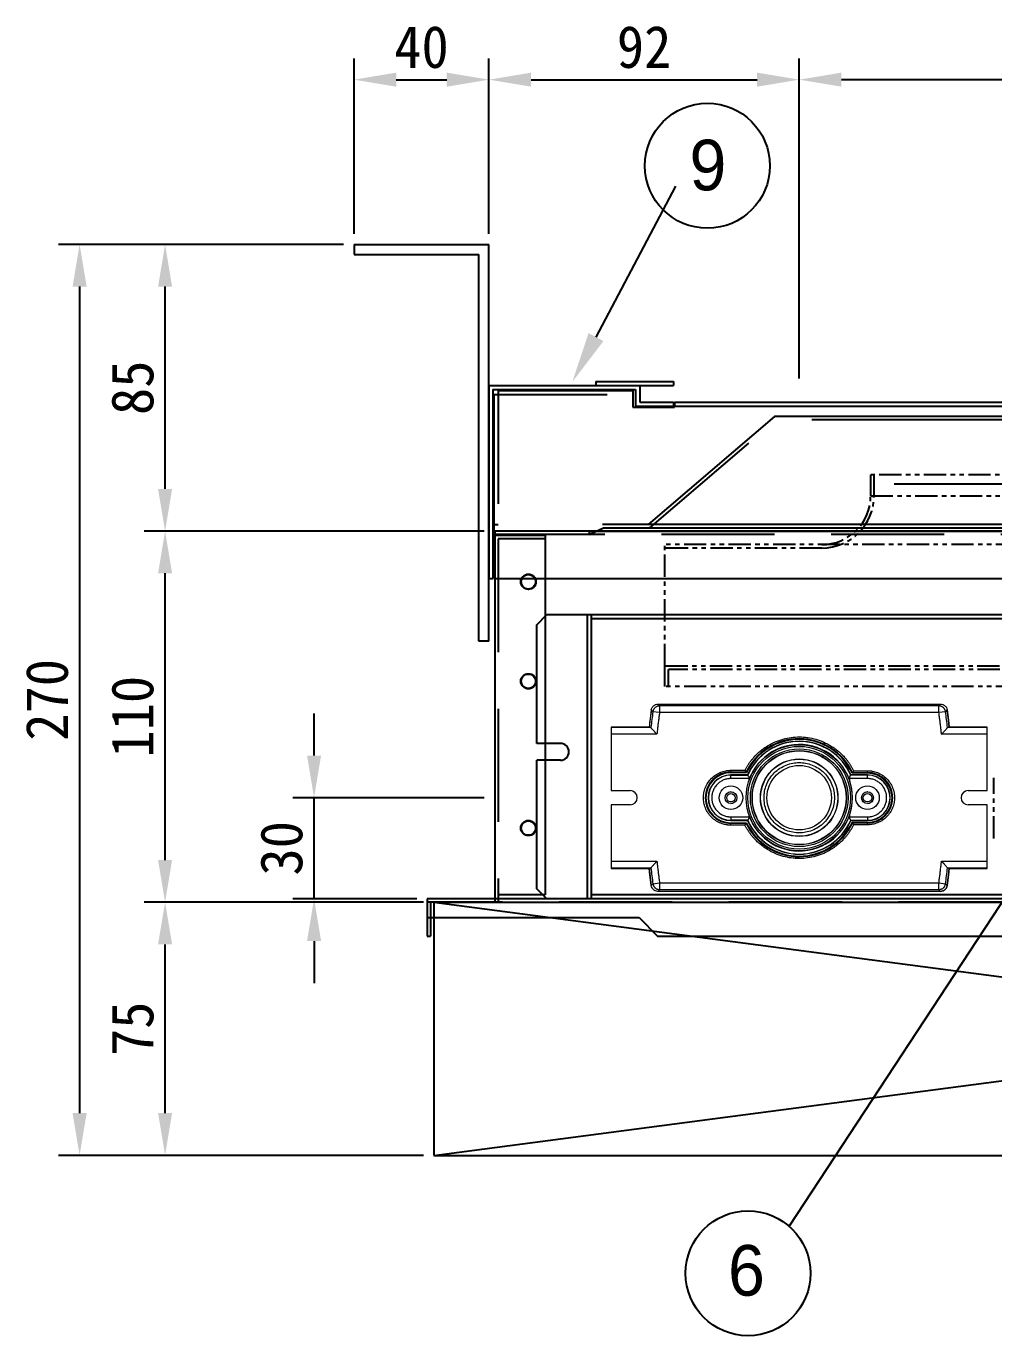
# Model space of a CAD drawing. Header units: millimetres. Extents: x -6 to 705, y -10 to 538.
# Drawn here: x 386.1 to 440.4, y 123.4 to 196.8 of the extents above; entities that cross this region are included whole.
import ezdxf
from ezdxf.enums import TextEntityAlignment as Align

# ---------------------------------------------------------------- set-up
doc = ezdxf.new("R2010")
doc.units = ezdxf.units.MM
doc.linetypes.add('HIDDEN', pattern=[9.525, 6.35, -3.175])
doc.linetypes.add('PHANTOM', pattern=[2.5, 1.25, -0.25, 0.25, -0.25, 0.25, -0.25])
for name, color, linetype in [('4', 4, 'Continuous'), ('6', 6, 'PHANTOM'), ('FILTER-A', 160, 'Continuous'), ('FT-01', 192, 'Continuous'), ('LG', 3, 'Continuous'), ('OVER', 7, 'Continuous'), ('단자함', 6, 'Continuous'), ('벨마우스', 5, 'Continuous')]:
    doc.layers.add(name, color=color, linetype=linetype)
doc.styles.add('SIMPLEX', font='Dotum.ttf', dxfattribs={"height": 60})
doc.styles.get("Standard").update_dxf_attribs({"font": 'GulimChe.ttf'})

msp = doc.modelspace()

# ---------------------------------------------------------------- linework, layer by layer
at = {"color": 3}
for p, q in [((404.467, 185.17), (404.467, 194.999)), ((412.036, 185.17), (412.036, 194.999)), ((412.036, 185.17), (412.036, 194.999)), ((429.446, 177.05), (429.446, 194.999)), ((429.446, 177.05), (429.446, 194.999)), ((406.832, 193.816), (409.671, 193.816)), ((414.402, 193.816), (427.081, 193.816)), ((494.335, 193.816), (431.811, 193.816)), ((403.876, 184.579), (387.888, 184.579)), ((403.876, 184.579), (392.682, 184.579)), ((389.07, 182.214), (389.07, 135.851)), ((393.865, 170.859), (393.865, 182.214)), ((411.767, 168.494), (392.682, 168.494)), ((411.767, 168.494), (392.682, 168.494)), ((393.865, 150.044), (393.865, 166.129)), ((402.225, 155.91), (402.225, 158.275)), ((411.767, 153.544), (401.042, 153.544)), ((402.225, 147.867), (402.225, 153.544)), ((407.982, 147.678), (392.682, 147.678)), ((408.36, 147.678), (392.682, 147.678)), ((407.982, 147.867), (401.042, 147.867)), ((402.225, 145.502), (402.225, 143.136)), ((393.865, 135.851), (393.865, 145.313)), ((408.36, 133.485), (387.888, 133.485)), ((408.36, 133.485), (392.682, 133.485))]:
    msp.add_line(p, q, dxfattribs=at)
at = {"color": 2, "linetype": 'Continuous', "lineweight": 15}
for p, q in [((421.522, 158.794), (437.37, 158.794)), ((421.522, 158.794), (421.61, 158.692)), ((421.61, 158.692), (421.61, 158.315)), ((437.282, 158.692), (421.61, 158.692)), ((437.282, 158.692), (437.37, 158.794)), ((437.282, 158.315), (437.282, 158.692)), ((421.61, 158.315), (421.235, 158.367)), ((437.282, 158.315), (421.61, 158.315)), ((437.657, 158.367), (437.282, 158.315)), ((418.896, 157.507), (418.896, 153.94)), ((421.095, 157.507), (418.896, 157.507)), ((421.123, 157.476), (418.896, 157.476)), ((421.095, 157.477), (421.095, 157.507)), ((421.122, 157.477), (421.095, 157.477)), ((421.122, 157.477), (421.123, 157.476)), ((437.77, 157.477), (437.769, 157.476)), ((439.996, 157.476), (437.769, 157.476)), ((437.797, 157.477), (437.77, 157.477)), ((437.797, 157.507), (437.797, 157.477)), ((439.996, 157.507), (437.797, 157.507)), ((439.996, 153.94), (439.996, 157.507)), ((421.462, 157.098), (418.896, 157.098)), ((439.996, 157.098), (437.43, 157.098)), ((425.614, 155.082), (426.405, 155.082)), ((425.614, 155.082), (425.614, 154.942)), ((425.614, 154.987), (426.463, 154.987)), ((432.499, 155.059), (433.278, 155.059)), ((433.278, 154.919), (433.278, 155.059)), ((426.492, 154.942), (425.614, 154.942)), ((425.614, 154.617), (425.614, 154.82)), ((426.545, 154.82), (425.614, 154.82)), ((425.614, 154.806), (426.554, 154.806)), ((426.617, 154.617), (425.614, 154.617)), ((426.545, 154.82), (426.554, 154.806)), ((426.617, 154.711), (426.617, 154.51)), ((432.275, 154.711), (432.275, 154.51)), ((433.278, 154.617), (432.275, 154.617)), ((432.338, 154.806), (432.347, 154.82)), ((433.278, 154.806), (432.338, 154.806)), ((433.278, 154.82), (432.347, 154.82)), ((433.278, 154.919), (432.411, 154.919)), ((432.44, 154.964), (433.278, 154.964)), ((433.278, 154.617), (433.278, 154.82)), ((418.896, 153.94), (419.965, 153.94)), ((425.614, 153.874), (425.556, 153.862)), ((425.625, 153.871), (425.614, 153.874)), ((433.278, 153.874), (433.22, 153.862)), ((433.289, 153.871), (433.278, 153.874)), ((438.927, 153.94), (439.996, 153.94)), ((418.896, 153.145), (418.896, 149.578)), ((419.965, 153.145), (418.896, 153.145)), ((425.614, 153.211), (425.721, 153.232)), ((433.278, 153.211), (433.385, 153.232)), ((439.996, 153.145), (438.927, 153.145)), ((439.996, 149.578), (439.996, 153.145)), ((425.614, 152.468), (425.614, 152.265)), ((425.614, 152.468), (426.617, 152.468)), ((426.554, 152.278), (425.614, 152.278)), ((425.614, 152.265), (426.545, 152.265)), ((425.614, 152.003), (425.614, 152.143)), ((425.614, 152.143), (426.492, 152.143)), ((426.463, 152.098), (425.614, 152.098)), ((426.554, 152.278), (426.545, 152.265)), ((426.617, 152.575), (426.617, 152.374)), ((432.275, 152.575), (432.275, 152.374)), ((432.275, 152.468), (433.278, 152.468)), ((432.338, 152.278), (433.278, 152.278)), ((432.347, 152.265), (432.338, 152.278)), ((432.347, 152.265), (433.278, 152.265)), ((432.411, 152.165), (433.278, 152.165)), ((433.278, 152.121), (432.44, 152.121)), ((433.278, 152.468), (433.278, 152.265)), ((433.278, 152.026), (433.278, 152.165)), ((426.405, 152.003), (425.614, 152.003)), ((433.278, 152.026), (432.499, 152.026)), ((418.896, 149.987), (421.462, 149.987)), ((437.43, 149.987), (439.996, 149.987)), ((418.896, 149.609), (421.123, 149.609)), ((418.896, 149.578), (421.095, 149.578)), ((421.095, 149.608), (421.122, 149.608)), ((421.095, 149.578), (421.095, 149.608)), ((421.123, 149.609), (421.122, 149.608)), ((437.769, 149.609), (439.996, 149.609)), ((437.769, 149.609), (437.77, 149.608)), ((437.77, 149.608), (437.797, 149.608)), ((437.797, 149.608), (437.797, 149.578)), ((437.797, 149.578), (439.996, 149.578)), ((421.235, 148.718), (421.61, 148.77)), ((421.61, 148.392), (421.522, 148.291)), ((421.61, 148.77), (437.282, 148.77)), ((421.61, 148.77), (421.61, 148.392)), ((421.61, 148.392), (437.282, 148.392)), ((437.282, 148.392), (437.282, 148.77)), ((437.282, 148.77), (437.657, 148.718)), ((437.37, 148.291), (437.282, 148.392)), ((437.37, 148.291), (421.522, 148.291))]:
    msp.add_line(p, q, dxfattribs=at)
for points in [[(418.045, 179.377), (422.529, 187.852)], [(441.947, 149.398), (428.877, 129.511)]]:
    msp.add_lwpolyline(points)
at = {"color": 2, "linetype": 'Continuous', "lineweight": 15, "flags": 128}
for points in [[(421.147, 158.469), (421.041, 157.652), (421.024, 157.507)], [(437.745, 158.469), (437.821, 157.895), (437.868, 157.507)], [(437.868, 157.507), (437.821, 157.895), (437.745, 158.469)], [(421.147, 148.616), (421.047, 149.387), (421.024, 149.578)], [(421.024, 149.578), (421.041, 149.433), (421.147, 148.616)], [(437.868, 149.578), (437.821, 149.19), (437.744, 148.616)], [(437.744, 148.616), (437.821, 149.19), (437.868, 149.578)]]:
    msp.add_lwpolyline(points, dxfattribs=at)
at = {"color": 2, "linetype": 'Continuous', "lineweight": 15}
for centre, radius in [((429.446, 153.542), 2.975), ((429.446, 153.542), 2.88), ((429.446, 153.542), 2.74), ((429.446, 153.542), 2.645), ((429.446, 153.542), 2.63), ((429.446, 153.542), 2.176), ((429.446, 153.542), 2.163), ((429.446, 153.542), 1.808), ((425.614, 153.542), 0.662), ((425.614, 153.542), 0.331), ((425.614, 153.542), 0.237), ((433.278, 153.542), 0.662), ((433.278, 153.542), 0.331), ((433.278, 153.542), 0.237)]:
    msp.add_circle(centre, radius, dxfattribs=at)
for centre, radius, start, end in [((455.808, 153.543), 35.009, 171.91084, 173.49822), ((455.808, 153.543), 34.907, 172.05656, 173.53015), ((403.084, 153.543), 34.907, 6.46985, 7.94344), ((429.446, 153.542), 3.314, 25.40468, 154.15546), ((429.446, 153.542), 3.269, 24.90842, 154.64751), ((429.446, 153.542), 3.17, 23.76492, 156.23508), ((429.446, 153.542), 3.156, 23.60788, 156.39212), ((429.446, 153.542), 2.99, 198.87926, 161.12074), ((425.614, 153.542), 1.445, 90, 270), ((425.614, 153.542), 1.4, 90, 270), ((425.614, 153.542), 1.277, 90, 270), ((425.614, 153.542), 1.264, 90, 270), ((433.278, 153.542), 1.422, 270, 90), ((433.278, 153.542), 1.377, 270, 90), ((433.278, 153.542), 1.277, 270, 90), ((433.278, 153.542), 1.264, 270, 90), ((419.965, 153.542), 0.397, 270, 90), ((438.927, 153.542), 0.397, 90, 270), ((429.446, 153.542), 3.314, 205.84454, 334.59532), ((429.446, 153.542), 3.269, 205.35249, 335.09158), ((429.446, 153.542), 3.17, 203.76492, 336.23508), ((429.446, 153.542), 3.156, 203.60788, 336.39212), ((455.808, 153.543), 34.907, 186.47091, 187.94451), ((403.084, 153.543), 34.907, 352.05549, 353.52909)]:
    msp.add_arc(centre, radius, start, end, dxfattribs=at)
for points, knots in [([(421.147, 158.469), (421.154, 158.514), (421.168, 158.557), (421.2, 158.616), (421.213, 158.635), (421.241, 158.67), (421.257, 158.686), (421.291, 158.716), (421.309, 158.729), (421.348, 158.752), (421.368, 158.762), (421.431, 158.786), (421.476, 158.794), (421.522, 158.794)], [0, 0, 0, 0, 0.25, 0.25, 0.375, 0.375, 0.5, 0.5, 0.625, 0.625, 0.75, 0.75, 1, 1, 1, 1]), ([(421.147, 158.469), (421.154, 158.514), (421.168, 158.557), (421.2, 158.616), (421.213, 158.635), (421.241, 158.67), (421.257, 158.686), (421.291, 158.716), (421.309, 158.729), (421.348, 158.752), (421.368, 158.762), (421.431, 158.786), (421.476, 158.794), (421.522, 158.794)], [0, 0, 0, 0, 0.25, 0.25, 0.375, 0.375, 0.5, 0.5, 0.625, 0.625, 0.75, 0.75, 1, 1, 1, 1]), ([(421.61, 158.692), (421.605, 158.692), (421.594, 158.692), (421.573, 158.691), (421.535, 158.686), (421.484, 158.672), (421.421, 158.644), (421.374, 158.611), (421.338, 158.578), (421.314, 158.551), (421.289, 158.516), (421.266, 158.474), (421.246, 158.424), (421.239, 158.386), (421.235, 158.367)], [0, 0, 0, 0, 0.025468, 0.058217, 0.118046, 0.241793, 0.348694, 0.499879, 0.555592, 0.622364, 0.700197, 0.789086, 0.889023, 1, 1, 1, 1]), ([(437.657, 158.367), (437.655, 158.375), (437.653, 158.392), (437.646, 158.417), (437.639, 158.44), (437.63, 158.462), (437.621, 158.482), (437.611, 158.5), (437.601, 158.517), (437.591, 158.533), (437.58, 158.547), (437.57, 158.56), (437.559, 158.571), (437.549, 158.582), (437.54, 158.591), (437.513, 158.615), (437.471, 158.644), (437.408, 158.672), (437.357, 158.686), (437.319, 158.691), (437.297, 158.692), (437.287, 158.692), (437.282, 158.692)], [0, 0, 0, 0, 0.04894, 0.095849, 0.140726, 0.183573, 0.224387, 0.26317, 0.299919, 0.334637, 0.367321, 0.397974, 0.426593, 0.453181, 0.477736, 0.50026, 0.651387, 0.758274, 0.881986, 0.941799, 0.974534, 1, 1, 1, 1]), ([(437.37, 158.794), (437.416, 158.794), (437.46, 158.786), (437.524, 158.762), (437.544, 158.752), (437.583, 158.729), (437.601, 158.716), (437.635, 158.686), (437.651, 158.67), (437.679, 158.635), (437.692, 158.616), (437.724, 158.557), (437.738, 158.514), (437.745, 158.469)], [0, 0, 0, 0, 0.25, 0.25, 0.375, 0.375, 0.5, 0.5, 0.625, 0.625, 0.75, 0.75, 1, 1, 1, 1]), ([(437.37, 158.794), (437.416, 158.794), (437.46, 158.786), (437.524, 158.762), (437.544, 158.752), (437.583, 158.729), (437.601, 158.716), (437.635, 158.686), (437.651, 158.67), (437.679, 158.635), (437.692, 158.616), (437.724, 158.557), (437.738, 158.514), (437.745, 158.469)], [0, 0, 0, 0, 0.25, 0.25, 0.375, 0.375, 0.5, 0.5, 0.625, 0.625, 0.75, 0.75, 1, 1, 1, 1]), ([(421.61, 158.315), (421.598, 158.234), (421.576, 158.072), (421.545, 157.829), (421.515, 157.585), (421.487, 157.342), (421.47, 157.179), (421.462, 157.098)], [0, 0, 0, 0, 0.2000101, 0.400005, 0.599995, 0.7999899, 1, 1, 1, 1]), ([(437.43, 157.098), (437.422, 157.179), (437.404, 157.342), (437.377, 157.585), (437.347, 157.829), (437.316, 158.072), (437.294, 158.234), (437.282, 158.315)], [0, 0, 0, 0, 0.20001, 0.400005, 0.599995, 0.79999, 1, 1, 1, 1]), ([(421.462, 157.098), (421.454, 157.107), (421.438, 157.124), (421.416, 157.149), (421.396, 157.171), (421.379, 157.19), (421.363, 157.208), (421.334, 157.24), (421.294, 157.285), (421.242, 157.342), (421.197, 157.392), (421.165, 157.428), (421.146, 157.45), (421.134, 157.464), (421.126, 157.473), (421.124, 157.475), (421.123, 157.476)], [0, 0, 0, 0, 0.052987, 0.101465, 0.145434, 0.184894, 0.219846, 0.250292, 0.383771, 0.499612, 0.63149, 0.749552, 0.81529, 0.87863, 0.940031, 1, 1, 1, 1]), ([(437.43, 157.098), (437.438, 157.107), (437.453, 157.124), (437.475, 157.148), (437.495, 157.17), (437.513, 157.19), (437.529, 157.207), (437.558, 157.24), (437.598, 157.285), (437.65, 157.342), (437.695, 157.392), (437.727, 157.428), (437.746, 157.45), (437.758, 157.464), (437.766, 157.473), (437.768, 157.475), (437.769, 157.476)], [0, 0, 0, 0, 0.052292, 0.100357, 0.144193, 0.183795, 0.219162, 0.250292, 0.383544, 0.499612, 0.631387, 0.749552, 0.81526, 0.87859, 0.940002, 1, 1, 1, 1]), ([(426.405, 155.082), (426.418, 155.107), (426.443, 155.157), (426.484, 155.23), (426.527, 155.303), (426.571, 155.374), (426.617, 155.444), (426.664, 155.513), (426.713, 155.581), (426.764, 155.648), (426.817, 155.713), (426.872, 155.777), (426.962, 155.879), (427.093, 156.013), (427.273, 156.172), (427.464, 156.319), (427.732, 156.496), (428.089, 156.682), (428.537, 156.839), (428.997, 156.932), (429.459, 156.961), (429.921, 156.929), (430.379, 156.832), (430.827, 156.671), (431.182, 156.483), (431.449, 156.304), (431.639, 156.156), (431.817, 155.995), (431.964, 155.843), (432.083, 155.705), (432.178, 155.583), (432.267, 155.458), (432.35, 155.329), (432.428, 155.196), (432.475, 155.105), (432.499, 155.059)], [0, 0, 0, 0, 0.011199, 0.022368, 0.033512, 0.044639, 0.055756, 0.066869, 0.077986, 0.089112, 0.100255, 0.111422, 0.122619, 0.154321, 0.186035, 0.218055, 0.250087, 0.314098, 0.377475, 0.438733, 0.500004, 0.561261, 0.622532, 0.685909, 0.74992, 0.78194, 0.813972, 0.845673, 0.877388, 0.897888, 0.918306, 0.938684, 0.959064, 0.979489, 1, 1, 1, 1]), ([(425.614, 152.003), (425.595, 152.003), (425.558, 152.004), (425.501, 152.007), (425.445, 152.012), (425.389, 152.019), (425.303, 152.034), (425.188, 152.061), (425.045, 152.11), (424.905, 152.173), (424.724, 152.279), (424.518, 152.446), (424.318, 152.692), (424.175, 152.968), (424.092, 153.255), (424.066, 153.542), (424.092, 153.83), (424.175, 154.117), (424.318, 154.392), (424.518, 154.639), (424.724, 154.806), (424.905, 154.911), (425.044, 154.975), (425.188, 155.024), (425.315, 155.054), (425.426, 155.071), (425.52, 155.08), (425.583, 155.081), (425.614, 155.082)], [0, 0, 0, 0, 0.0116808, 0.0233365, 0.0349828, 0.0466351, 0.0583093, 0.0891951, 0.1201014, 0.1522749, 0.184469, 0.2501183, 0.3157675, 0.3800526, 0.4417717, 0.5000028, 0.558234, 0.6199531, 0.6842381, 0.7498874, 0.8155367, 0.8477102, 0.8799043, 0.91079, 0.9416964, 0.9611291, 0.9805395, 1, 1, 1, 1]), ([(426.405, 155.082), (426.408, 155.077), (426.413, 155.068), (426.42, 155.057), (426.427, 155.045), (426.435, 155.033), (426.445, 155.016), (426.454, 155.002), (426.461, 154.99), (426.463, 154.988), (426.463, 154.987)], [0, 0, 0, 0, 0.109213, 0.192689, 0.250482, 0.384475, 0.500689, 0.681557, 0.846971, 1, 1, 1, 1]), ([(429.446, 151.569), (429.566, 151.569), (429.814, 151.591), (430.182, 151.697), (430.536, 151.88), (430.852, 152.137), (431.108, 152.452), (431.291, 152.806), (431.397, 153.174), (431.431, 153.542), (431.397, 153.911), (431.291, 154.279), (431.108, 154.632), (430.852, 154.948), (430.536, 155.204), (430.182, 155.388), (429.814, 155.493), (429.446, 155.527), (429.078, 155.493), (428.71, 155.388), (428.356, 155.204), (428.04, 154.948), (427.784, 154.632), (427.601, 154.279), (427.495, 153.911), (427.461, 153.542), (427.495, 153.174), (427.601, 152.806), (427.784, 152.452), (428.04, 152.137), (428.356, 151.88), (428.71, 151.697), (429.078, 151.591), (429.326, 151.569), (429.446, 151.569)], [0, 0, 0, 0, 0.029129, 0.060003, 0.09216, 0.125, 0.15784, 0.189997, 0.220871, 0.25, 0.279129, 0.310003, 0.34216, 0.375, 0.40784, 0.439997, 0.470871, 0.5, 0.529129, 0.560003, 0.59216, 0.625, 0.65784, 0.689997, 0.720871, 0.75, 0.779129, 0.810003, 0.84216, 0.875, 0.90784, 0.939997, 0.970871, 1, 1, 1, 1]), ([(432.499, 155.059), (432.496, 155.054), (432.491, 155.046), (432.484, 155.035), (432.476, 155.023), (432.468, 155.01), (432.459, 154.995), (432.451, 154.983), (432.445, 154.973), (432.441, 154.966), (432.44, 154.965), (432.44, 154.964)], [0, 0, 0, 0, 0.104444, 0.187875, 0.250287, 0.383607, 0.500302, 0.637212, 0.76531, 0.885769, 1, 1, 1, 1]), ([(433.278, 155.059), (433.296, 155.058), (433.334, 155.058), (433.389, 155.055), (433.444, 155.05), (433.499, 155.043), (433.584, 155.029), (433.698, 155.002), (433.839, 154.954), (433.977, 154.891), (434.155, 154.787), (434.358, 154.622), (434.555, 154.38), (434.696, 154.108), (434.777, 153.825), (434.803, 153.542), (434.777, 153.259), (434.696, 152.977), (434.555, 152.705), (434.358, 152.463), (434.155, 152.298), (433.977, 152.194), (433.839, 152.131), (433.698, 152.083), (433.572, 152.053), (433.463, 152.036), (433.371, 152.028), (433.309, 152.027), (433.278, 152.026)], [0, 0, 0, 0, 0.011681, 0.023337, 0.034983, 0.046635, 0.058309, 0.089195, 0.120101, 0.152275, 0.184469, 0.250118, 0.315768, 0.380053, 0.441772, 0.500003, 0.558234, 0.619953, 0.684238, 0.749887, 0.815537, 0.84771, 0.879904, 0.91079, 0.941696, 0.961129, 0.980539, 1, 1, 1, 1]), ([(425.614, 154.617), (425.601, 154.617), (425.575, 154.617), (425.535, 154.615), (425.496, 154.611), (425.457, 154.606), (425.397, 154.596), (425.316, 154.577), (425.216, 154.543), (425.119, 154.498), (424.992, 154.425), (424.848, 154.308), (424.709, 154.136), (424.609, 153.943), (424.551, 153.743), (424.533, 153.542), (424.551, 153.342), (424.609, 153.141), (424.709, 152.949), (424.848, 152.777), (424.992, 152.66), (425.119, 152.586), (425.216, 152.542), (425.316, 152.508), (425.405, 152.487), (425.483, 152.475), (425.548, 152.469), (425.592, 152.468), (425.614, 152.468)], [0, 0, 0, 0, 0.011682, 0.023339, 0.034985, 0.046637, 0.058309, 0.089191, 0.120101, 0.15227, 0.184469, 0.250118, 0.315767, 0.380053, 0.441772, 0.500003, 0.558234, 0.619953, 0.684238, 0.749887, 0.815537, 0.847706, 0.879904, 0.910786, 0.941696, 0.961123, 0.980534, 1, 1, 1, 1]), ([(426.554, 154.806), (426.554, 154.806), (426.561, 154.795), (426.584, 154.761), (426.599, 154.737), (426.617, 154.711)], [0, 0, 0, 0, 0.5, 0.5, 1, 1, 1, 1]), ([(432.275, 154.711), (432.284, 154.724), (432.292, 154.736), (432.307, 154.759), (432.314, 154.769), (432.325, 154.787), (432.33, 154.794), (432.336, 154.803), (432.338, 154.806), (432.338, 154.806)], [0, 0, 0, 0, 0.25, 0.25, 0.5, 0.5, 0.75, 0.75, 1, 1, 1, 1]), ([(433.278, 152.468), (433.291, 152.468), (433.317, 152.468), (433.357, 152.47), (433.396, 152.474), (433.435, 152.479), (433.495, 152.489), (433.575, 152.508), (433.676, 152.542), (433.773, 152.586), (433.9, 152.66), (434.043, 152.777), (434.183, 152.949), (434.283, 153.141), (434.34, 153.342), (434.359, 153.542), (434.34, 153.743), (434.283, 153.943), (434.183, 154.136), (434.043, 154.308), (433.9, 154.425), (433.773, 154.498), (433.676, 154.543), (433.575, 154.577), (433.486, 154.598), (433.409, 154.61), (433.344, 154.616), (433.3, 154.617), (433.278, 154.617)], [0, 0, 0, 0, 0.011682, 0.023339, 0.034985, 0.046637, 0.058309, 0.089191, 0.120101, 0.15227, 0.184469, 0.250118, 0.315767, 0.380053, 0.441772, 0.500003, 0.558234, 0.619953, 0.684238, 0.749887, 0.815537, 0.847706, 0.879904, 0.910786, 0.941696, 0.961123, 0.980534, 1, 1, 1, 1]), ([(426.405, 152.003), (426.407, 152.008), (426.413, 152.016), (426.419, 152.027), (426.427, 152.039), (426.435, 152.052), (426.445, 152.068), (426.454, 152.083), (426.461, 152.094), (426.463, 152.097), (426.463, 152.098)], [0, 0, 0, 0, 0.104511, 0.188009, 0.250485, 0.383884, 0.500689, 0.680982, 0.846414, 1, 1, 1, 1]), ([(426.617, 152.374), (426.608, 152.361), (426.6, 152.348), (426.585, 152.326), (426.578, 152.315), (426.567, 152.298), (426.562, 152.291), (426.556, 152.281), (426.554, 152.279), (426.554, 152.278)], [0, 0, 0, 0, 0.25, 0.25, 0.5, 0.5, 0.75, 0.75, 1, 1, 1, 1]), ([(432.275, 152.374), (432.284, 152.361), (432.292, 152.348), (432.307, 152.326), (432.314, 152.315), (432.325, 152.298), (432.33, 152.291), (432.336, 152.281), (432.338, 152.279), (432.338, 152.278)], [0, 0, 0, 0, 0.25, 0.25, 0.5, 0.5, 0.75, 0.75, 1, 1, 1, 1]), ([(432.499, 152.026), (432.496, 152.031), (432.49, 152.04), (432.484, 152.05), (432.476, 152.062), (432.468, 152.075), (432.459, 152.09), (432.451, 152.102), (432.445, 152.112), (432.441, 152.119), (432.44, 152.12), (432.44, 152.121)], [0, 0, 0, 0, 0.109156, 0.192565, 0.250284, 0.384199, 0.500303, 0.637706, 0.765947, 0.88624, 1, 1, 1, 1]), ([(432.499, 152.026), (432.486, 152.001), (432.461, 151.951), (432.42, 151.877), (432.379, 151.804), (432.335, 151.732), (432.29, 151.662), (432.242, 151.593), (432.194, 151.524), (432.143, 151.458), (432.091, 151.392), (432.037, 151.327), (431.947, 151.225), (431.817, 151.09), (431.639, 150.929), (431.449, 150.781), (431.182, 150.601), (430.827, 150.414), (430.379, 150.253), (429.921, 150.156), (429.459, 150.123), (428.997, 150.153), (428.537, 150.246), (428.089, 150.403), (427.732, 150.588), (427.464, 150.766), (427.273, 150.913), (427.093, 151.072), (426.946, 151.223), (426.826, 151.36), (426.73, 151.481), (426.64, 151.605), (426.555, 151.734), (426.476, 151.866), (426.429, 151.957), (426.405, 152.003)], [0, 0, 0, 0, 0.011199, 0.022368, 0.033512, 0.044639, 0.055756, 0.066869, 0.077986, 0.089112, 0.100255, 0.111422, 0.122619, 0.154321, 0.186035, 0.218055, 0.250087, 0.314098, 0.377475, 0.438733, 0.500004, 0.561261, 0.622532, 0.685909, 0.74992, 0.78194, 0.813972, 0.845673, 0.877388, 0.897888, 0.918306, 0.938684, 0.959064, 0.979489, 1, 1, 1, 1]), ([(421.462, 149.987), (421.454, 149.978), (421.439, 149.961), (421.417, 149.937), (421.397, 149.915), (421.379, 149.895), (421.363, 149.877), (421.334, 149.845), (421.294, 149.8), (421.242, 149.742), (421.197, 149.692), (421.165, 149.657), (421.146, 149.634), (421.134, 149.621), (421.126, 149.612), (421.124, 149.61), (421.123, 149.609)], [0, 0, 0, 0, 0.052292, 0.100357, 0.144193, 0.183795, 0.219162, 0.250292, 0.383544, 0.499612, 0.631387, 0.749552, 0.81526, 0.87859, 0.940002, 1, 1, 1, 1]), ([(421.462, 149.987), (421.47, 149.905), (421.488, 149.743), (421.515, 149.499), (421.545, 149.256), (421.576, 149.013), (421.598, 148.851), (421.61, 148.77)], [0, 0, 0, 0, 0.2000101, 0.400005, 0.599995, 0.7999899, 1, 1, 1, 1]), ([(437.282, 148.77), (437.293, 148.851), (437.316, 149.013), (437.347, 149.256), (437.376, 149.499), (437.404, 149.743), (437.422, 149.905), (437.43, 149.987)], [0, 0, 0, 0, 0.20001, 0.400005, 0.599995, 0.79999, 1, 1, 1, 1]), ([(437.43, 149.987), (437.438, 149.978), (437.454, 149.961), (437.476, 149.936), (437.495, 149.914), (437.513, 149.894), (437.529, 149.877), (437.558, 149.845), (437.598, 149.8), (437.65, 149.742), (437.694, 149.692), (437.727, 149.657), (437.746, 149.634), (437.758, 149.621), (437.766, 149.612), (437.768, 149.61), (437.769, 149.609)], [0, 0, 0, 0, 0.052987, 0.101465, 0.145434, 0.184894, 0.219846, 0.250292, 0.38377, 0.499612, 0.63149, 0.749552, 0.81529, 0.878629, 0.940031, 1, 1, 1, 1]), ([(421.522, 148.291), (421.476, 148.291), (421.432, 148.299), (421.368, 148.323), (421.348, 148.333), (421.309, 148.355), (421.291, 148.369), (421.257, 148.398), (421.241, 148.415), (421.213, 148.449), (421.201, 148.468), (421.168, 148.528), (421.154, 148.571), (421.147, 148.616)], [0, 0, 0, 0, 0.25, 0.25, 0.375, 0.375, 0.5, 0.5, 0.625, 0.625, 0.75, 0.75, 1, 1, 1, 1]), ([(421.522, 148.291), (421.476, 148.291), (421.432, 148.299), (421.368, 148.323), (421.348, 148.333), (421.309, 148.355), (421.291, 148.369), (421.257, 148.398), (421.241, 148.415), (421.213, 148.449), (421.201, 148.468), (421.168, 148.528), (421.154, 148.571), (421.147, 148.616)], [0, 0, 0, 0, 0.25, 0.25, 0.375, 0.375, 0.5, 0.5, 0.625, 0.625, 0.75, 0.75, 1, 1, 1, 1]), ([(421.235, 148.718), (421.237, 148.709), (421.239, 148.692), (421.246, 148.668), (421.253, 148.645), (421.262, 148.623), (421.271, 148.603), (421.281, 148.584), (421.291, 148.567), (421.301, 148.552), (421.312, 148.538), (421.323, 148.525), (421.333, 148.513), (421.343, 148.503), (421.352, 148.494), (421.379, 148.47), (421.421, 148.441), (421.484, 148.412), (421.535, 148.399), (421.573, 148.394), (421.595, 148.393), (421.605, 148.392), (421.61, 148.392)], [0, 0, 0, 0, 0.048939, 0.095848, 0.140726, 0.183572, 0.224387, 0.263169, 0.299919, 0.334636, 0.367321, 0.397973, 0.426593, 0.45318, 0.477736, 0.50026, 0.651387, 0.758274, 0.881986, 0.941799, 0.974534, 1, 1, 1, 1]), ([(437.282, 148.392), (437.287, 148.392), (437.297, 148.393), (437.319, 148.394), (437.357, 148.399), (437.408, 148.412), (437.471, 148.441), (437.518, 148.473), (437.554, 148.507), (437.578, 148.534), (437.603, 148.568), (437.626, 148.611), (437.646, 148.661), (437.653, 148.698), (437.657, 148.718)], [0, 0, 0, 0, 0.0254686, 0.0582175, 0.1180467, 0.2417932, 0.3486941, 0.4998789, 0.5555919, 0.622365, 0.7001977, 0.7890862, 0.8890236, 1, 1, 1, 1]), ([(437.744, 148.616), (437.738, 148.571), (437.724, 148.528), (437.691, 148.468), (437.679, 148.45), (437.651, 148.415), (437.635, 148.398), (437.601, 148.369), (437.583, 148.356), (437.544, 148.333), (437.524, 148.323), (437.46, 148.299), (437.416, 148.291), (437.37, 148.291)], [0, 0, 0, 0, 0.25, 0.25, 0.375, 0.375, 0.5, 0.5, 0.625, 0.625, 0.75, 0.75, 1, 1, 1, 1]), ([(437.37, 148.291), (437.416, 148.291), (437.46, 148.299), (437.524, 148.323), (437.544, 148.333), (437.582, 148.355), (437.601, 148.369), (437.635, 148.398), (437.651, 148.415), (437.679, 148.449), (437.691, 148.468), (437.724, 148.528), (437.738, 148.571), (437.744, 148.616)], [0, 0, 0, 0, 0.25, 0.25, 0.375, 0.375, 0.5, 0.5, 0.625, 0.625, 0.75, 0.75, 1, 1, 1, 1])]:
    msp.add_open_spline(points, degree=3, knots=knots, dxfattribs=at)
for points in [[(421.235, 158.367), (421.206, 158.401), (421.177, 158.435), (421.147, 158.469)], [(437.745, 158.469), (437.715, 158.435), (437.686, 158.401), (437.657, 158.367)], [(426.492, 154.942), (426.482, 154.957), (426.473, 154.972), (426.463, 154.987)], [(432.411, 154.919), (432.421, 154.934), (432.43, 154.949), (432.44, 154.964)], [(426.492, 152.143), (426.482, 152.128), (426.473, 152.113), (426.463, 152.098)], [(432.411, 152.165), (432.421, 152.151), (432.43, 152.136), (432.44, 152.121)], [(421.147, 148.616), (421.177, 148.65), (421.206, 148.684), (421.235, 148.718)], [(437.657, 148.718), (437.686, 148.684), (437.715, 148.65), (437.744, 148.616)]]:
    msp.add_open_spline(points, degree=3, dxfattribs=at)
at = {"color": 3}
for points in [[(406.832, 194.211), (406.832, 193.422), (404.467, 193.816)], [(409.671, 194.211), (409.671, 193.422), (412.036, 193.816)], [(414.402, 194.211), (414.402, 193.422), (412.036, 193.816)], [(427.081, 194.211), (427.081, 193.422), (429.446, 193.816)], [(431.811, 194.211), (431.811, 193.422), (429.446, 193.816)], [(388.676, 182.214), (389.465, 182.214), (389.07, 184.579)], [(393.471, 182.214), (394.259, 182.214), (393.865, 184.579)], [(393.471, 170.859), (394.259, 170.859), (393.865, 168.494)], [(393.471, 166.129), (394.259, 166.129), (393.865, 168.494)], [(401.83, 155.91), (402.619, 155.91), (402.225, 153.544)], [(393.471, 150.044), (394.259, 150.044), (393.865, 147.678)], [(393.471, 145.313), (394.259, 145.313), (393.865, 147.678)], [(401.83, 145.502), (402.619, 145.502), (402.225, 147.867)], [(388.676, 135.851), (389.465, 135.851), (389.07, 133.485)], [(393.471, 135.851), (394.259, 135.851), (393.865, 133.485)]]:
    msp.add_solid(points, dxfattribs=at)
msp.add_solid([(418.463, 179.156), (416.717, 176.868), (417.627, 179.598)])
at = {"layer": '4'}
for centre in [(424.296, 188.988), (426.574, 126.868)]:
    msp.add_circle(centre, 3.505, dxfattribs=at)
at = {"layer": '6'}
for p, q in [((433.458, 170.481), (433.458, 171.654)), ((492.688, 171.654), (433.458, 171.654)), ((433.647, 170.481), (433.647, 171.654)), ((433.458, 170.481), (492.688, 170.481)), ((421.914, 160.925), (421.914, 167.737)), ((504.232, 167.737), (421.914, 167.737)), ((430.714, 167.548), (421.914, 167.548)), ((443.188, 160.925), (421.914, 160.925)), ((421.914, 159.789), (421.914, 160.925)), ((443.205, 160.735), (422.104, 160.735)), ((422.104, 159.789), (422.104, 160.735)), ((504.232, 159.789), (421.914, 159.789)), ((440.365, 151.255), (440.365, 154.661))]:
    msp.add_line(p, q, dxfattribs=at)
for radius in [2.744, 2.933]:
    msp.add_arc((430.714, 170.481), radius, 270, 0, dxfattribs=at)
at = {"layer": 'FILTER-A'}
for p, q in [((408.952, 147.678), (408.952, 133.485)), ((408.952, 147.678), (517.194, 147.678)), ((408.952, 147.678), (517.194, 133.485)), ((408.952, 133.485), (517.194, 147.678)), ((408.952, 133.485), (517.194, 133.485))]:
    msp.add_line(p, q, dxfattribs=at)
at = {"layer": 'FT-01', "color": 3}
for p, q in [((412.036, 176.669), (412.036, 165.845)), ((412.036, 176.669), (420.495, 176.669)), ((412.263, 176.442), (412.263, 165.845)), ((412.263, 176.442), (420.268, 176.442)), ((412.547, 176.385), (420.117, 176.385)), ((418.035, 176.896), (418.035, 176.669)), ((418.035, 176.896), (422.388, 176.896)), ((418.035, 176.669), (422.388, 176.669)), ((420.117, 176.385), (420.117, 175.439)), ((420.268, 176.442), (420.268, 175.496)), ((420.495, 176.669), (420.495, 175.723)), ((422.388, 176.896), (422.388, 176.669)), ((412.32, 176.158), (412.32, 165.845)), ((420.495, 175.723), (422.388, 175.723)), ((422.388, 175.723), (422.388, 175.496)), ((422.444, 175.723), (503.702, 175.723)), ((422.444, 175.723), (422.444, 175.439)), ((420.117, 175.439), (422.444, 175.439)), ((420.268, 175.496), (422.388, 175.496)), ((422.444, 175.496), (503.702, 175.496)), ((412.32, 168.872), (412.547, 168.872)), ((412.036, 165.845), (412.263, 165.845)), ((412.32, 165.845), (513.826, 165.845))]:
    msp.add_line(p, q, dxfattribs=at)
at = {"layer": 'FT-01', "color": 3, "linetype": 'HIDDEN'}
for p, q in [((412.547, 176.385), (412.547, 168.872)), ((412.32, 176.158), (420.117, 176.158))]:
    msp.add_line(p, q, dxfattribs=at)
at = {"layer": 'LG', "color": 4, "linetype": 'ByBlock'}
for p, q in [((404.467, 184.579), (412.036, 184.579)), ((412.036, 162.325), (412.036, 184.579)), ((404.467, 184.011), (411.469, 184.011)), ((411.469, 162.325), (411.469, 184.011))]:
    msp.add_line(p, q, dxfattribs=at)
at = {"layer": 'LG', "color": 4}
for p, q in [((404.467, 184.579), (404.467, 184.011)), ((412.036, 162.325), (411.469, 162.325))]:
    msp.add_line(p, q, dxfattribs=at)
at = {"layer": 'OVER'}
for p, q in [((412.358, 168.494), (412.358, 147.678)), ((513.788, 168.494), (412.358, 168.494)), ((415.197, 168.248), (412.358, 168.248)), ((412.358, 168.248), (412.358, 147.867)), ((415.197, 168.248), (415.197, 148.094)), ((412.358, 147.867), (408.573, 147.867)), ((412.358, 147.867), (408.573, 147.867)), ((408.573, 147.867), (408.573, 145.786)), ((408.573, 147.867), (408.573, 146.827)), ((412.547, 147.678), (408.763, 147.678)), ((408.763, 147.678), (408.763, 145.786)), ((513.788, 147.867), (412.358, 147.867)), ((412.547, 148.094), (412.547, 147.678)), ((415.197, 148.094), (412.547, 148.094)), ((408.573, 146.827), (420.457, 146.827)), ((420.457, 146.827), (421.498, 145.786)), ((408.573, 145.786), (408.763, 145.786)), ((421.498, 145.786), (504.648, 145.786))]:
    msp.add_line(p, q, dxfattribs=at)
at = {"layer": 'OVER', "linetype": 'HIDDEN'}
for p, q in [((513.788, 168.305), (412.358, 168.305)), ((415.197, 168.059), (412.547, 168.059)), ((412.547, 168.059), (412.547, 148.094)), ((517.573, 147.678), (408.573, 147.678))]:
    msp.add_line(p, q, dxfattribs=at)
at = {"layer": 'OVER'}
for centre, radius in [((414.25, 165.655), 0.426), ((414.25, 165.655), 0.407), ((414.25, 160.073), 0.426), ((414.25, 160.073), 0.407), ((414.25, 151.841), 0.426), ((414.25, 151.841), 0.407)]:
    msp.add_circle(centre, radius, dxfattribs=at)
at = {"layer": '단자함', "color": 4}
for p, q in [((414.723, 163.246), (415.291, 163.814)), ((415.291, 163.814), (510.855, 163.814)), ((417.562, 147.867), (417.562, 163.814)), ((417.789, 147.867), (417.789, 163.814)), ((414.723, 156.591), (414.723, 163.246)), ((417.789, 163.587), (508.357, 163.587)), ((416.048, 156.591), (414.723, 156.591)), ((414.723, 148.435), (414.723, 155.645)), ((416.048, 155.645), (414.723, 155.645)), ((415.291, 147.867), (414.723, 148.435)), ((510.855, 147.867), (415.291, 147.867)), ((508.357, 148.094), (417.789, 148.094))]:
    msp.add_line(p, q, dxfattribs=at)
for start, end in [(0, 90), (270, 0)]:
    msp.add_arc((416.048, 156.118), 0.473, start, end, dxfattribs=at)
at = {"layer": '벨마우스'}
for p, q in [((428.065, 174.928), (420.968, 168.872)), ((498.082, 174.928), (428.065, 174.928)), ((495.989, 174.739), (430.158, 174.739)), ((426.595, 173.425), (421.038, 168.683)), ((434.782, 171.143), (491.364, 171.143)), ((417.657, 168.299), (418.457, 168.683)), ((417.657, 168.494), (508.49, 168.494)), ((417.657, 168.494), (417.657, 168.299)), ((507.733, 168.872), (418.414, 168.872)), ((418.457, 168.683), (507.69, 168.683))]:
    msp.add_line(p, q, dxfattribs=at)

# ---------------------------------------------------------------- texts
at = {"color": 4, "char_height": 2.3654, "attachment_point": 5}
for s, insert in [('\\A1;40', (408.252, 195.639)), ('\\A1;92', (420.741, 195.639))]:
    msp.add_mtext(s, dxfattribs=dict(at, insert=insert))
at = {"color": 4, "char_height": 2.3654, "attachment_point": 5, "rotation": 90}
for s, insert in [('\\A1;85', (392.042, 176.536)), ('\\A1;270', (387.247, 159.032)), ('\\A1;110', (392.042, 158.086)), ('\\A1;30', (400.402, 150.706)), ('\\A1;75', (392.042, 140.582))]:
    msp.add_mtext(s, dxfattribs=dict(at, insert=insert))
at = {"layer": '4', "style": 'SIMPLEX'}
for s, p in [('9', (424.324, 187.609)), ('6', (426.486, 125.615))]:
    msp.add_text(s, height=2.839, dxfattribs=at).set_placement(p, align=Align.CENTER)

doc.saveas('drawing.dxf')
